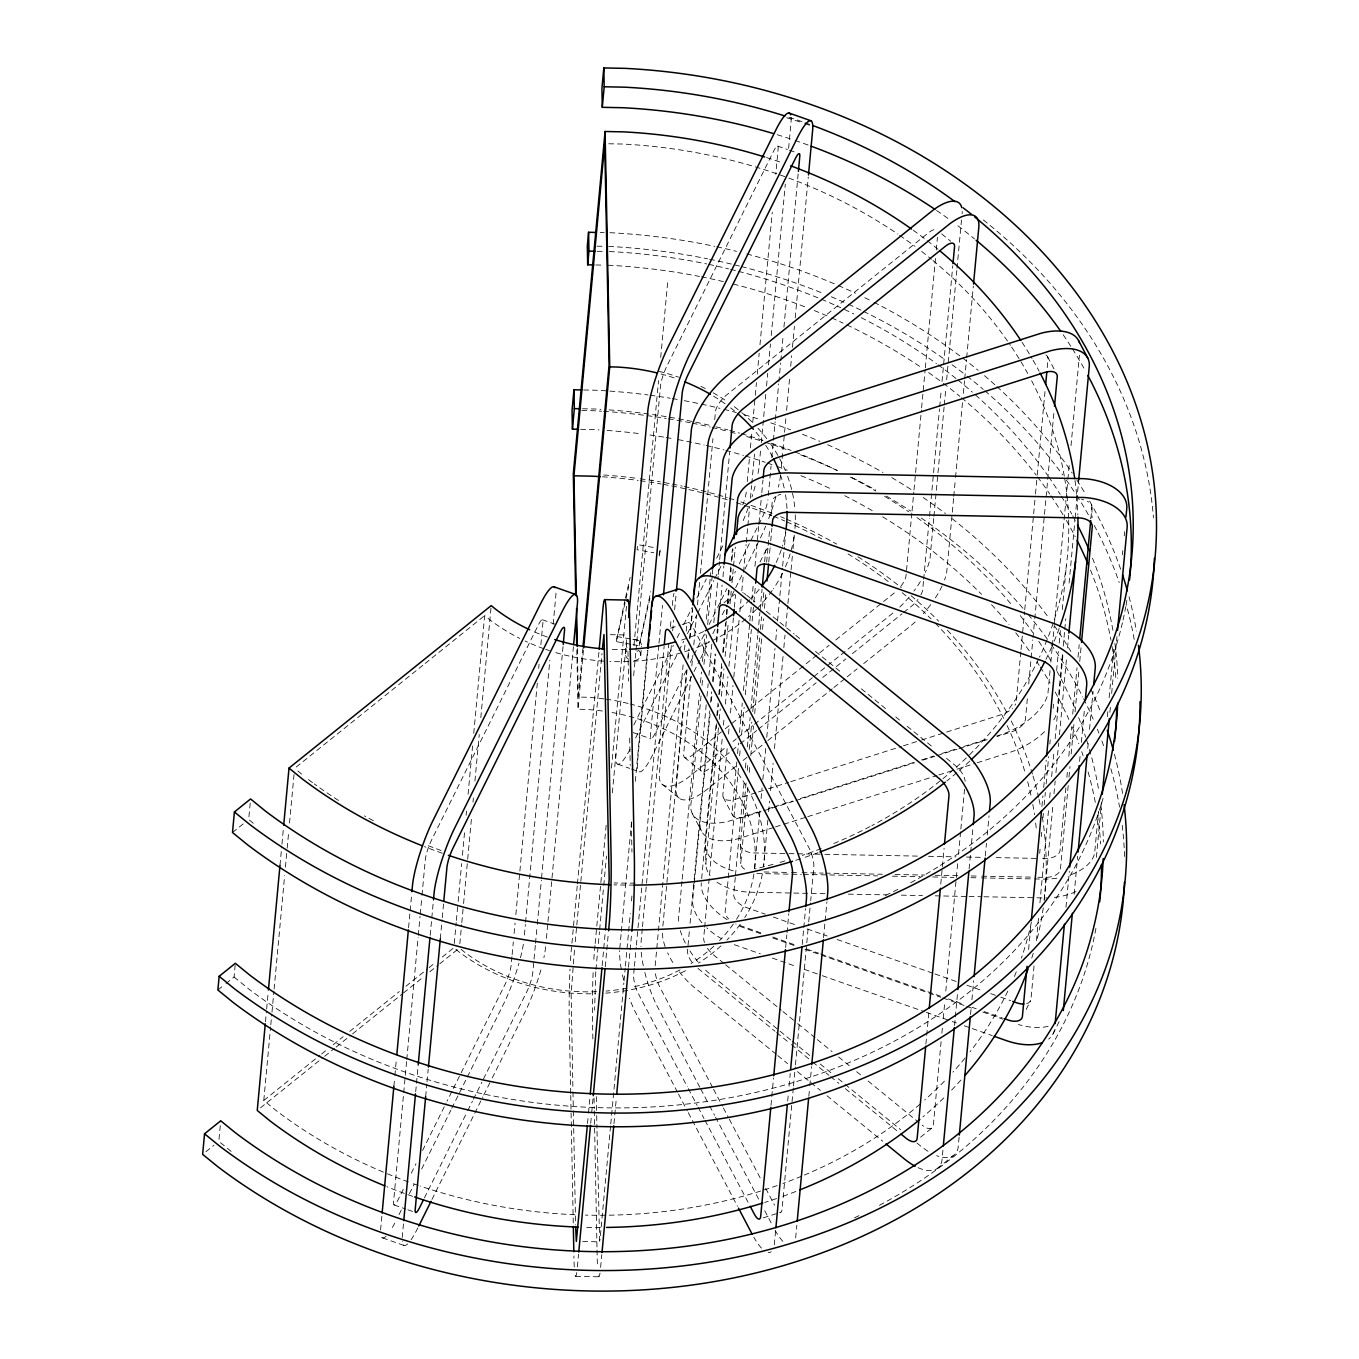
<?xml version="1.0" encoding="UTF-8"?>
<svg xmlns="http://www.w3.org/2000/svg" width="1359" height="1359" viewBox="0 0 1359 1359"><rect width="100%" height="100%" fill="white"/><g stroke="black" fill="none" stroke-linecap="round" stroke-linejoin="round"><path stroke-width="0.75" stroke-dasharray="5 3.75" d="M631.918 895.989L631.272 903.005M219.003 1139.284L220.719 1120.801M225.985 983.508L234.071 977.002L235.158 965.264M250.192 803.067L248.68 819.511L253.572 823.503M265.481 1021.713L266.449 1011.147M266.653 1009.024L268.216 992.121M279.988 865.309L281.755 846.283M281.942 844.177L283.504 827.274M383.323 1172.104A457.388 369.087 5.3 0 1 276.658 1110.966L263.782 1100.467L270.611 1026.894M270.798 1024.788L271.783 1014.273M271.97 1012.183L273.923 991.153M274.11 989.063L284.643 875.553M285.424 867.144L286.987 850.326M287.174 848.22L288.737 831.402M289.518 823.01L294.207 772.558M380.571 1229.98L381.947 1215.167M393.889 1086.232L394.671 1077.772M394.874 1075.665L396.437 1058.746M408.566 927.704L409.942 912.891M410.146 910.785L411.709 893.882M406.579 1061.6L393.515 1202.596A14.558 2.548 -70.6 0 0 398.102 1199.759L404.693 1186.475M406.783 1059.493L418.096 937.438M418.3 935.332L420.05 916.408M420.254 914.301L421.8 897.467M422.003 895.36L425.316 859.584A14.558 2.548 -70.6 0 1 431.041 841.119L538.368 624.936A14.558 2.548 -70.6 0 1 542.971 622.082L540.627 647.343M402.196 1237.59L403.572 1222.794M415.701 1091.736L416.296 1085.399M416.483 1083.276L418.249 1064.25M430.191 935.315L433.521 899.386M425.673 1096.577L426.845 1083.955M427.032 1081.849L428.204 1069.227M440.316 938.746L442.066 919.805M442.253 917.699L443.629 902.971M454.246 943.52L456.199 922.489M456.386 920.4L457.949 903.582M458.153 901.476L461.652 863.644M462.434 855.236L464.778 830.009M466.137 815.298L466.528 811.085M468.091 794.285L472.575 745.938M473.747 733.316L484.67 615.61L489.835 619.823A183.533 148.097 5.3 0 0 519.716 638.39M459.835 943.758L461.601 924.732M461.805 922.625L463.368 905.706M463.572 903.599L467.496 861.334M467.683 859.211L471.403 819.052M472.983 802.15L473.374 797.92M474.937 781.017L479.251 734.523M480.814 717.62L491.211 605.604M511.935 956.685L511.154 965.111A14.558 2.548 -70.6 0 1 505.446 983.559L447.077 1101.147M512.139 954.579L513.311 941.957M514.093 933.531L515.061 923.016M515.842 914.607L537.315 683.118M538.674 668.39L539.064 664.177M524.387 935.043L525.355 924.477M525.559 922.353L549.834 660.236M553.164 624.308L555.916 594.715A49.485 8.698 -70.6 0 0 555.882 591.097M535.327 945.371L532.779 972.721A14.558 2.548 -70.6 0 1 527.071 991.17L482.819 1080.303M535.514 943.265L537.077 926.43M537.281 924.324L541.375 880.122M541.562 878.033L563.034 646.544M546.403 938.423L547.762 923.627M547.966 921.521L573.413 646.731M603.957 698.9A183.533 148.097 5.3 0 0 585.508 697.201L578.322 697.065L582.807 648.719M602.394 711.012A174.801 141.047 5.3 0 0 584.829 709.398L577.983 709.262L583.657 647.971M577.235 885.949L571.154 951.47A49.485 2.65 -88.9 0 0 570.355 962.427M577.439 883.843L599.013 651.318M574.449 950.264L571.137 993.769L572.937 1089.833M575.231 941.838L576.59 927.11M576.794 925.003L601.969 653.543M630.814 644.251L616.256 641.635L625.072 599.744M594.987 945.575L594.41 951.929A49.485 2.65 -88.9 0 0 593.611 962.868M595.191 943.469L606.182 825.1M611.465 768.022L626.38 607.388A49.485 2.65 -88.9 0 1 626.822 603.855M595.752 971.753L594.596 1010.094M595.938 969.646L599.455 931.764M599.659 929.658L603.549 887.58M603.753 885.473L606.488 856M612.348 792.875L626.873 636.352M625.531 653.526L626.38 644.523M637.422 546.318L637.099 549.732L653.747 552.722M587.513 1123.519L588.294 1115.11M588.498 1113.004L590.061 1096.169M602.156 965.705L605.282 932.019M633.973 645.474L658.554 380.588M660.695 357.468L667.711 281.789M577.388 1266.928L578.56 1254.238M590.723 1123.197L591.505 1114.737M591.709 1112.613L593.085 1097.817M605.248 966.776L606.607 951.979M606.81 949.856L608.373 932.954M633.651 675.627L635.791 652.473M635.995 650.366L660.61 385.158A14.558 2.548 -70.6 0 1 666.674 366.539L774.001 150.39A14.558 2.548 -70.6 0 1 778.129 149.014L775.785 174.275M632.886 644.625L639.121 645.746L650.723 591.607M640.752 655.446L641.584 646.425M619.789 948.31L621.165 933.514M621.352 931.391L631.578 821.482M635.316 781.323L647.496 650.265M647.903 650.282L637.558 761.703A49.485 8.698 -70.6 0 0 651.624 756.98L693.073 673.537M610.565 1126.084L599.965 1240.274M610.769 1123.978L623.849 982.982M624.036 980.875L625.208 968.254M625.412 966.147L630.287 913.537M600.627 1267.369L601.816 1254.697M613.979 1123.638L616.323 1098.276M628.487 967.217L631.629 933.395M658.792 645.355L650.383 735.865A14.558 2.548 -70.6 0 0 654.528 734.472L686.533 670.021M658.979 643.249L662.496 605.367M634.228 968.338L633.651 974.658A14.558 3.992 72.3 0 0 638.169 993.31L687.314 1086.741M634.432 966.249L636.182 947.308M636.386 945.201L664.126 646.374M642.297 928.826L641.125 941.515A49.485 13.59 72.3 0 0 640.938 946.527M642.501 926.719L668.832 643.47M670.412 626.55L671.193 618.107M672.365 605.418L673.147 596.958A49.485 13.59 72.3 0 1 674.047 593.373M671.312 645.576L659.37 773.798A49.485 18.703 -50.8 0 0 688.367 777.348L726.369 746.838M672.671 630.848L673.656 620.35M674.625 609.834L676.204 593.017M655.174 965.756L683.118 664.823M684.477 650.095L685.259 641.686M686.244 631.154L686.822 624.851A14.558 3.992 72.3 0 1 693.311 627.909L809.284 848.39A14.558 3.992 72.3 0 1 813.82 867.042L810.694 900.711M662.869 926.023L686.686 670.225M687.858 657.552L688.656 649.092M689.642 638.526L692.394 608.934M687.025 669.715L676.086 787.422A49.485 18.703 -50.8 0 0 705.066 790.989L736.459 765.763M688.011 659.2L688.996 648.685M689.964 638.186L692.699 608.747M690.865 676.425L683.645 754.296A14.558 5.504 -50.8 0 0 692.173 755.349L723.515 730.157M691.85 665.893L692.818 655.378M693.803 644.846L696.538 615.389M697.507 604.857L699.664 581.703M700.446 573.294L712.948 438.583M714.715 419.642L715.497 411.216A14.558 5.504 -50.8 0 1 726.301 395.231L929.301 232.134A14.558 5.504 -50.8 0 1 935.926 229.569M681.997 881.311L678.651 917.257A49.485 22.457 51.2 0 0 679.007 924.85M682.184 879.205L699.511 693.175M700.497 682.609L701.482 672.026M702.467 661.459L705.032 633.973M706.408 619.177L710.74 572.683M701.023 695.893L690.848 805.191A49.485 25.872 -27.7 0 0 729.936 820.887L760.191 811.272M702.008 685.378L702.79 676.969M703.962 664.364L706.714 634.942M707.682 624.427L712.184 576.08M712.388 573.974L712.779 569.778M706.204 704.794L700.344 767.937A14.558 5.504 -50.8 0 0 708.871 768.973L730.327 751.731M706.986 696.369L708.158 683.747M708.939 675.321L711.878 643.741M713.832 622.694L718.13 576.403M718.316 574.296L719.489 561.658M719.692 559.551L729.664 452.207M689.285 931.747L687.535 950.688A14.558 6.608 51.2 0 0 692.529 962.97M690.066 923.339L693.973 881.244M694.177 879.137L709.806 710.791M710.587 702.365L711.572 691.85M712.541 681.318L715.089 653.968M716.261 641.346L717.433 628.707M694.109 885.253L692.716 900.049A49.485 27.91 26.4 0 0 704.268 925.36M694.296 883.129L710.061 714.002M711.25 701.312L712.031 694.534M713.203 681.929L715.751 654.596M716.754 642.111L718.096 629.387M720.304 604.059L722.088 585.033M723.005 576.828L723.854 566.007M701.669 878.594L716.057 724.262M716.839 715.802L718.028 703.113M718.809 694.653L721.765 662.937M722.75 652.371L725.519 622.779M726.301 614.319L727.082 605.859M727.286 603.753L728.662 588.94M729.46 580.497L731.023 563.577M731.227 561.471L732.399 548.781M716.72 723.684L705.559 843.463A49.485 29.1 -1.1 0 0 733.571 870.949M717.501 715.276L718.486 704.76M719.472 694.262L722.02 666.929M723.379 652.218L726.708 616.493M726.912 614.404L727.694 605.995M727.897 603.889L729.256 589.177M730.038 580.769L731.227 568.164M732.008 559.755L732.977 549.24M718.469 727.795L705.933 862.302A49.485 29.1 -1.1 0 0 710.094 875.621M719.251 719.387L720.236 708.888M721.408 696.267L723.956 668.951M725.128 656.346L728.271 622.711M730.021 603.804L731.21 591.199M731.991 582.79L733.35 568.079M733.554 565.973L735.321 547.065M704.489 929.284L703.707 937.693A14.558 6.608 51.2 0 0 704.489 942.517M704.675 927.178L722.275 737.767M723.447 725.145L724.228 716.72M725.4 704.098L727.931 676.748M728.917 666.216L733.418 617.818M734.387 607.303L735.559 594.664M747.263 481.579L749.607 456.318M750.389 447.892L751.952 431.058M752.733 422.632L755.077 397.372M755.281 395.282L756.453 382.643M757.235 374.218L759.188 353.17M759.97 344.761L772.269 212.157M727.15 748.69L722.852 794.998A14.558 7.61 -27.7 0 0 734.353 799.619L756.504 792.569M728.526 733.962L729.307 725.536M730.479 712.914L733.011 685.548M733.792 677.139L739.075 620.299M739.857 611.89L741.029 599.251M741.81 590.842L743.373 574.008M743.577 571.901L746.108 544.534M746.312 542.428L747.688 527.7M747.875 525.593L749.641 506.652M750.423 498.226L751.595 485.605M751.782 483.498L754.517 454.042M760.496 451.137L758.934 467.955A49.485 8.698 -70.6 0 1 757.473 476.329M761.278 442.728L765.763 394.365M766.544 385.956L767.716 373.351M768.498 364.942L770.451 343.912M771.232 335.503L785.298 184.144M788.611 148.403L790.955 123.176A49.485 8.698 -70.6 0 0 791.091 117.384M736.782 762.042L732.093 812.563A14.558 7.61 -27.7 0 0 743.594 817.184L761.719 811.408M737.563 753.633L738.549 743.101M739.517 732.586L742.252 703.113M743.441 690.491L749.692 623.135M749.879 621.029L751.646 602.088M751.833 599.982L753.209 585.253M754.958 566.312L761.618 494.761M761.804 492.654L762.977 480.016M738.447 768.362L725.162 911.481A14.558 8.205 26.4 0 0 728.56 918.922M739.619 755.74L740.4 747.314M741.572 734.692L744.12 707.343M745.293 694.704L751.357 629.472M752.139 621.046L753.701 604.211M753.905 602.105L755.468 585.27M768.311 495.508L771.046 466.035M771.827 457.609L775.14 421.834M775.343 419.727L778.656 383.951M778.86 381.845L780.61 362.904M780.813 360.798L783.158 335.537M783.939 327.111L798.192 173.459M735.27 877.404L733.707 894.256A14.558 8.205 26.4 0 0 745.378 907.166L765.321 914.199M735.474 875.315L744.273 780.61M745.445 767.971L746.227 759.562M747.399 746.923L750.134 717.467M750.915 709.058L757.761 635.383M757.948 633.294L759.902 612.246M760.106 610.14L762.059 589.093M764.607 561.726L765.576 551.21A14.558 8.205 26.4 0 1 770.808 547.031M746.108 783.107L740.434 844.143A14.558 8.562 -1.1 0 0 753.039 852.925L786.861 853.588M747.28 770.485L748.062 762.059M749.234 749.438L751.782 722.071M752.75 711.555L759.596 637.881M760.377 629.472L761.55 616.833M762.535 606.318L763.894 591.59M766.629 562.116L768.005 547.388M768.192 545.282L769.755 528.447M770.944 515.825L772.303 501.08A14.558 8.562 -1.1 0 1 776.193 496.273M747.841 787.201L740.808 862.965A14.558 8.562 -1.1 0 0 745.293 869.573M749.217 772.473L749.794 766.153M750.78 755.638L753.515 726.165M754.687 713.543L761.736 637.779M762.518 629.353L763.486 618.838M764.471 608.305L765.83 593.577M768.769 562.014L770.519 543.073M770.723 540.967L771.895 528.328M781.34 467.156L785.825 418.81M786.606 410.401L789.732 376.766M790.717 366.25L791.685 355.735M792.467 347.326L794.42 326.296M795.202 317.887L808.282 177.044M754.602 868.316L760.089 809.132M761.074 798.565L762.059 787.999M762.841 779.539L765.78 747.841M766.765 737.274L774.987 648.515M775.785 640.055L776.753 629.489M777.535 621.029L779.692 597.79M779.896 595.667L782.444 568.198M782.648 566.091L784.398 547.065M784.602 544.959L785.774 532.269M767.852 820.038L763.571 866.278A183.533 148.097 5.3 0 0 630.151 703.979M768.633 811.629L769.602 801.13M770.587 790.615L773.118 763.282M774.477 748.571L783.073 656.091M783.837 647.682L785.009 635.078M785.791 626.669L787.744 605.638M787.931 603.549L790.87 572.003M791.057 569.914L792.807 550.99M793.01 548.883L794.369 534.172A183.533 148.097 5.3 0 1 784.992 567.909M770.995 1105.326L773.543 1077.959M785.655 947.495L786.827 934.856M787.014 932.75L788.781 913.809M774.307 1244.725L775.683 1229.929M787.676 1100.994L788.271 1094.658M789.052 1086.198L790.242 1073.508M802.218 944.573L803.594 929.777M803.798 927.67L805.564 908.644M793.316 1087.998L781.986 1210.054A14.558 3.992 72.3 0 1 779.811 1212.262M793.503 1085.892L795.27 1066.951M795.457 1064.861L806.6 944.896M806.787 942.806L808.554 923.865M808.741 921.759L810.508 902.818M795.661 1237.947L796.833 1225.257M808.826 1096.322L809.607 1087.863M809.794 1085.739L811.578 1066.73M823.554 937.778L824.93 922.982M825.134 920.875L826.901 901.849M911.838 513.107L905.977 576.25A14.558 5.504 -50.8 0 1 900.558 586.731M912.042 511.001L913.792 492.06M913.995 489.953L921.419 409.976M921.606 407.87L925.122 369.988M925.326 367.881L935.485 258.431M936.266 250.022L937.438 237.383M923.457 581.465L922.676 589.891A14.558 5.504 -50.8 0 1 920.875 594.868M923.661 579.359L929.318 518.323M929.522 516.216L939.494 408.872M939.681 406.766L941.243 389.931M942.025 381.522L952.778 265.752M933.735 518.492L930.015 558.43A49.485 18.703 -50.8 0 1 925.36 572.292M933.922 516.386L944.097 407.071M944.301 404.982L945.864 388.164M946.645 379.756L956.821 270.441M957.008 268.335L961.509 219.988M953.576 498.481L946.73 572.054A49.485 18.703 -50.8 0 1 944.522 580.038M953.763 496.375L955.326 479.574M955.53 477.468L962.563 401.788M963.344 393.38L964.516 380.758M964.72 378.668L966.487 359.744M966.674 357.638L973.333 286.171M925.904 1044.052L928.843 1012.489M940.768 884.114L944.08 848.339M941.107 1041.589L933.293 1125.762A14.558 6.608 51.2 0 1 922.149 1125.15M941.889 1033.163L942.483 1026.843M943.265 1018.435L944.828 1001.6M945.796 991.068L956.158 879.545M956.362 877.438L957.721 862.71M958.503 854.284L960.66 831.13M960.847 829.041L964.567 789.052M942.925 1150.19L941.94 1160.756A49.485 22.457 51.2 0 1 917.869 1167.568M954.545 1025.467L955.139 1019.114M955.326 1017.008L957.687 991.645M969.103 869.03L970.479 854.233M970.683 852.11L973.044 826.748M959.114 1137.194L958.129 1147.76A49.485 22.457 51.2 0 1 936.657 1155.677M970.53 1014.578L971.107 1008.242M971.906 999.782L973.673 980.756M985.292 856.034L986.464 843.344M987.246 834.885L989.029 815.859M1020.83 651.759L1016.141 702.263A14.558 7.61 -27.7 0 1 1014.935 705.185M1021.034 649.653L1024.55 611.771M1024.754 609.664L1035.303 496.001M1035.49 493.912L1037.07 477.06M1037.257 474.954L1045.071 390.78M1047.228 367.626L1048.01 359.201A14.558 7.61 -27.7 0 0 1045.937 354.988M1027.336 698.781L1025.382 719.828A14.558 7.61 -27.7 0 1 1011.368 731.957L997.268 736.442M1028.712 684.053L1032.823 639.851M1033.01 637.745L1034.573 620.91M1034.777 618.804L1053.921 412.541M1050.048 670.599L1047.908 693.719A49.485 25.872 -27.7 0 1 1000.207 734.93L996.181 736.221M1050.847 662.19L1052.206 647.479M1052.41 645.372L1054.176 626.465M1054.363 624.359L1065.915 500.35M1066.119 498.243L1067.681 481.426M1067.868 479.336L1069.244 464.608M1071.011 445.701L1079.437 355.311M1028.627 949.533L1030.971 924.29M1041.928 806.431L1042.897 795.915M1043.678 787.49L1046.226 760.14M1039.686 853.384L1040.077 849.171M1041.249 836.566L1041.64 832.371M1042.999 817.642L1043.389 813.446M1044.171 805.038L1045.343 792.433M1046.124 784.024L1048.655 756.691M1049.828 744.086L1050.218 739.874M1053.14 708.345L1053.531 704.149M1056.639 670.514L1058.406 651.59M1059.188 643.181L1060.36 630.576M1062.296 609.562L1066.39 565.412M1062.432 654.545L1057.149 711.284A49.485 25.872 -27.7 0 1 1053.004 721.204M1063.214 646.137L1064.59 631.425M1064.776 629.319L1065.762 618.804M1069.091 583.079L1074.969 520.021M1075.156 517.915L1078.689 480.084M1034.063 965.977L1030.92 999.663A14.558 8.205 26.4 0 1 1025.688 1003.842M1036.407 940.734L1038.752 915.473M1039.924 902.852L1048.723 808.146M1049.692 797.631L1050.473 789.205M1051.645 776.584L1053.989 751.323M1055.162 738.701L1062.789 656.618A14.558 8.205 26.4 0 0 1062.381 653.747M1044.188 899.437L1053.004 804.324M1053.989 793.758L1055.162 781.068M1055.943 772.625L1058.695 743.033M1059.476 734.573L1066.73 656.38M1067.511 647.92L1068.701 635.248M1065.881 787.812L1060.02 850.955A14.558 8.562 -1.1 0 1 1044.799 858.565L1040.569 858.48M1066.866 777.28L1067.647 768.871M1068.82 756.233L1071.555 726.776M1072.727 714.154L1077.024 667.847M1078.01 657.314L1079.182 644.693M1090.92 518.425L1091.889 507.892A14.558 8.562 -1.1 0 0 1087.404 501.284M1068.208 785.587L1060.394 869.777A14.558 8.562 -1.1 0 1 1045.173 877.387L1034.607 877.184M1068.989 777.178L1069.975 766.646M1071.147 754.024L1073.882 724.551M1075.054 711.929L1078.774 671.941M1079.742 661.425L1081.322 644.591M1065.983 907.268L1069.329 871.323M1079.59 761.38L1080.167 755.043M1081.356 742.354L1084.516 708.532M1074.154 894.273L1077.687 856.204M1087.744 748.384L1088.338 742.048M1089.51 729.358L1093.061 691.306M1098.565 811.187L1094.641 853.231A49.485 29.1 -1.1 0 1 1069.108 875.315M1107.364 716.618L1107.959 710.315M1109.131 697.711L1113.836 647.275M1122.449 554.795L1122.84 550.599M1124.216 535.888L1124.606 531.675M1096.39 857.342L1101.469 802.71M1109.895 712.337L1110.49 706.034M1111.662 693.413L1116.945 636.675M625.531 597.705L630.168 577.269M616.256 641.635L628.758 586.493M659.064 554.846L660.457 548.713L659.047 557.937M639.121 645.746L650.706 594.698M411.284 1173.208L416.007 1163.729M422.581 1150.444L446.126 1103.032M633.838 724.959L673.385 645.338M677.156 637.745L679.976 632.054M683.747 624.477L692.207 607.405M696.929 597.926L706.34 578.968M716.686 558.124L723.277 544.84M399.036 1214.606L402.791 1207.013M409.399 1193.729L414.104 1184.233M421.647 1169.046L450.848 1110.201M451.783 1108.315L504.546 1002.008A49.485 8.698 -70.6 0 0 518.934 963.361M635.638 737.988L678.039 652.643M678.973 650.74L683.696 641.261M687.45 633.668L696.878 614.71M697.813 612.807L713.832 580.565M714.783 578.679L721.374 565.395M424.433 1197.891L466.817 1112.545M467.751 1110.66L472.456 1101.181M473.408 1099.278L481.867 1082.206M690.304 662.428L693.124 656.737M694.058 654.851L704.421 633.99M709.126 624.511L716.669 609.342M717.603 607.439L727.014 588.481M730.785 580.905L735.491 571.426M739.262 563.832L761.855 518.34A14.558 2.548 -70.6 0 0 767.92 499.721M431.958 1199.436L482.836 1096.951M483.77 1095.048L491.312 1079.861M492.264 1077.959L526.171 1009.635A49.485 8.698 -70.6 0 0 541.528 967.489M694.007 671.635L699.664 660.253M700.598 658.368L709.075 641.295M712.846 633.702L715.666 628.011M722.275 614.744L726.98 605.265M727.914 603.362L743.934 571.12M744.868 569.217L759.953 538.877A49.485 8.698 -70.6 0 0 765.695 526.137M760.038 562.065L766.034 550.004M1026.198 1009.482L1030.479 1000.87M1053.021 1033.995L1060.716 1018.503M296.245 767.02L423.515 664.755M425.163 663.43L484.67 615.61M232.491 832.506L243.822 823.401M217.882 989.998L224.354 984.799M724.024 602.75L736.969 592.354M725.179 728.832L749.93 708.939M751.578 707.614L829.143 645.287M835.751 639.987L881.957 602.852M883.605 601.527L895.173 592.252A14.558 5.504 -50.8 0 0 896.753 590.859M263.782 1100.467L319.977 1055.297M321.624 1053.972L326.585 1049.997M333.21 1044.68L343.114 1036.713M349.739 1031.396L399.308 991.543M405.933 986.243L427.422 968.967M429.07 967.642L435.678 962.325M442.287 957.025L453.855 947.716L459.036 951.929A183.533 148.097 5.3 0 0 595.48 993.684M205.872 1151.753L213.975 1145.246M260.52 1107.823L323 1057.625M324.648 1056.3L334.501 1048.384M336.149 1047.059L350.945 1035.167M352.593 1033.842L401.907 994.21M403.555 992.902L423.278 977.036M429.852 971.753L438.074 965.162M439.721 963.837L457.813 949.295M732.977 741.521L736.289 738.871M737.937 737.546L752.801 725.604M754.466 724.262L812.291 677.818M813.939 676.493L893.254 612.79M731.974 750.406L738.583 745.106M740.23 743.781L756.725 730.513M758.39 729.188L816.147 682.779M822.756 677.478L845.859 658.911M852.45 653.611L901.968 613.826M903.616 612.501L911.872 605.876A14.558 5.504 -50.8 0 0 917.971 599.472M743.067 760.462L749.675 755.145M751.34 753.82L766.204 741.878M767.852 740.553L832.303 688.792M833.95 687.467L845.519 678.175M847.167 676.85L857.087 668.883M863.695 663.583L909.969 626.414A49.485 18.703 -50.8 0 0 915.371 621.742M920.57 1137.177L931.883 1128.072M937.166 1168.621L953.355 1155.609M670.548 628.181L680.247 625.106M682.184 624.477L688.011 622.626M758.509 791.923L766.561 789.358M768.582 788.73L788.713 782.308M790.717 781.68L901.459 746.431M903.463 745.785L919.567 740.655M921.589 740.026L1002.11 714.392A14.558 7.61 -27.7 0 0 1012.54 708.158M768.26 808.707L772.303 807.416M774.307 806.787L792.467 801.012M800.536 798.446L913.486 762.518M921.555 759.953L933.65 756.097M941.719 753.532L955.836 749.047M963.905 746.482L986.09 739.415M763.724 810.779L793.928 801.164M795.932 800.519L914.726 762.722M922.778 760.157L934.856 756.3M936.861 755.672L957.008 749.251M959.012 748.622L987.195 739.653M773.475 827.563L739.177 838.469A49.485 25.872 -27.7 0 1 700.089 822.756M775.479 826.918L805.734 817.286M807.756 816.657L936.844 775.598M938.865 774.953L955.003 769.823M957.008 769.177L975.167 763.401M977.189 762.756L1009.448 752.495A49.485 25.872 -27.7 0 0 1044.884 731.312M763.333 1217.834L780.796 1212.279M608.73 143.782L622.677 144.037A457.388 369.087 5.3 0 1 753.243 166.257M600.219 232.525L604.109 232.593M597.009 246.183L604.772 246.319M597.128 251.279L605.299 251.432M595.854 264.971L604.025 265.124M583.674 389.982L595.31 390.203A544.772 439.62 5.3 0 1 648.056 394.959M582.518 408.77L594.783 409.008A521.465 420.814 5.3 0 1 600.899 409.348M581.771 410.52L593.407 410.741A544.772 439.62 5.3 0 1 601.544 411.199M580.616 429.325L592.864 429.546A521.465 420.814 5.3 0 1 598.996 429.903M610.327 634.67L627.229 635.01M788.984 853.622L822.807 854.267M824.913 854.318L920.06 856.153M928.52 856.306L956.006 856.849M966.572 857.053L981.368 857.325M996.181 857.614L1038.463 858.429M763.979 871.968L789.358 872.461M791.465 872.495L799.924 872.665M802.031 872.699L823.18 873.107M825.287 873.141L882.382 874.245M895.071 874.5L924.664 875.06M935.23 875.264L958.486 875.723M971.175 875.96L979.635 876.13M981.742 876.164L1032.483 877.15M756.878 873.514L801.368 874.398M803.492 874.432L877.642 875.875M892.472 876.164L920.009 876.708M932.733 876.946L953.916 877.37M970.87 877.693L979.329 877.863M981.453 877.897L1032.296 878.899M1034.42 878.933L1042.897 879.103A49.485 29.1 -1.1 0 0 1058.304 877.965M825.049 893.678L748.775 892.184A49.485 29.1 -1.1 0 1 716.023 881.43M848.356 894.137L886.493 894.868M901.323 895.156L922.506 895.581M935.213 895.819L941.566 895.955M943.69 895.989L966.996 896.447M969.12 896.481L981.827 896.736M983.95 896.77L1034.794 897.772M1036.917 897.806L1043.27 897.925A49.485 29.1 -1.1 0 0 1047.16 897.908M582.671 1241.531L599.642 1241.82L596.975 1130.365M575.655 1276.339L598.911 1276.797M639.664 544.976L654.223 547.592M616.731 636.505L639.613 640.616M777.586 146.042L787.405 149.49M789.375 150.186L795.27 152.276M542.377 619.755L556.137 624.596M633.26 732.603L650.944 738.837M617.818 764.2L629.608 768.362M631.578 769.058L639.443 771.827M773.305 917.019L797.257 925.445M807.229 928.961L827.172 935.994M837.161 939.511L932.92 973.265M934.924 973.961L956.872 981.708M966.844 985.224L982.812 990.847M990.779 993.65L998.763 996.47M1000.768 997.166L1010.739 1000.683M760.768 932.835L736.816 924.392A14.558 8.205 26.4 0 1 735.78 923.95M772.727 937.047L796.68 945.49M806.651 949.007L818.628 953.22M820.615 953.933L940.326 996.113M948.31 998.933L964.278 1004.556M972.263 1007.376L976.255 1008.769M984.222 1011.589L1002.178 1017.908M394.11 1204.94L405.899 1209.085M407.87 1209.782L415.735 1212.551M382.609 1237.913L404.235 1245.54M760.921 933.803L740.927 926.753A49.485 27.91 26.4 0 1 737.376 925.224M772.914 938.033L796.901 946.493M804.902 949.312L926.855 992.325M928.86 993.021L940.853 997.251M942.84 997.965L964.839 1005.711M966.844 1006.424L974.828 1009.244M982.829 1012.064L1002.823 1019.114M734.37 944.692L760.361 953.848M772.354 958.078L796.357 966.538M804.341 969.358L820.343 974.998M822.348 975.711L924.29 1011.657M926.294 1012.37L950.281 1020.83M952.285 1021.526L956.277 1022.936M964.278 1025.756L970.275 1027.88M972.28 1028.576L992.274 1035.626M941.651 233.901L950.756 241.324M746.703 595.276L754.891 601.952M766.357 611.312L794.2 634.041M795.83 635.366L800.74 639.376M815.485 651.403L840.049 671.465M861.334 688.826L885.898 708.871M895.734 716.906L900.643 720.916M907.183 726.25L931.747 746.295M946.493 758.339L956.328 766.357A14.558 6.608 51.2 0 1 965.145 781.289M684.375 757.303L701.414 771.199M661.901 784.007L679.738 798.565M723.99 963.429L712.541 954.086A14.558 6.608 51.2 0 1 707.359 948.14M725.638 964.771L781.323 1010.213M782.954 1011.555L796.051 1022.24M797.699 1023.582L815.706 1038.276M817.337 1039.618L832.082 1051.645M838.639 1056.996L850.105 1066.356M856.646 1071.69L861.555 1075.699M868.112 1081.051L918.871 1122.483M790.683 1039.907L708.668 972.959A49.485 22.457 51.2 0 1 703.232 967.744M792.314 1041.249L810.355 1055.977M820.19 1064.012L831.674 1073.389M838.248 1078.74L900.558 1129.635M916.968 1143.021L920.247 1145.705A49.485 22.457 51.2 0 0 928.605 1151.651M697.999 968.423L774.97 1031.226M776.601 1032.568L789.698 1043.253M791.346 1044.595L811 1060.632M812.631 1061.974L829.007 1075.343M830.638 1076.668L838.826 1083.361M845.383 1088.712L899.42 1132.811M776.142 1054.244L692.495 985.954A49.485 22.457 51.2 0 1 679.449 971.991M777.773 1055.586L787.625 1063.621M797.461 1071.656L820.428 1090.411M826.985 1095.762L882.755 1141.288M297.808 770.978L304.246 776.227M461.092 949.312L464.37 951.996A174.801 141.047 5.3 0 0 598.232 991.594M234.071 977.002L248.748 988.978A521.465 420.814 5.3 0 0 1098.718 812.189M220.447 1142.681L231.879 1151.99M1047.602 356.771L1054.074 369.07M723.26 797.427L732.501 814.992M692.224 813.48L701.465 831.045M712.592 1087.421L659.523 986.515A14.558 3.992 72.3 0 1 655.123 971.974M713.577 1089.289L722.41 1106.107M723.396 1107.976L728.322 1117.319M729.29 1119.187L760.751 1178.966M765.661 1188.31L774.511 1205.127M699.817 1087.234L656.533 1004.93A49.485 13.59 72.3 0 1 644.081 969.358M700.785 1089.103L708.668 1104.069M709.653 1105.954L714.562 1115.297M715.547 1117.166L759.817 1201.356M764.726 1210.699L772.608 1225.665M688.3 1088.61L697.15 1105.428M698.135 1107.296L704.03 1118.508M705.015 1120.377L749.234 1204.448M677.495 1092.16L635.197 1011.725A49.485 13.59 72.3 0 1 629.404 998.236M678.464 1094.029L687.331 1110.864M688.317 1112.749L737.495 1206.282M1091.906 507.23L1092.109 517.677M740.417 844.805L740.791 863.644M705.508 845.757L705.882 864.579M627.96 651.539L628.554 681.08M629.676 738.056L630.219 765.491M631.34 822.467L631.935 852.008M596.312 1096.611L596.635 1113.48M596.686 1115.603L596.941 1128.259M592.864 1038.922L592.439 1017.806A49.485 2.65 -88.9 0 1 593.271 969.494M594.036 1098.055L594.24 1108.604M594.274 1110.711L596.992 1247.97M597.026 1250.076L597.162 1256.412A49.485 2.65 -88.9 0 0 597.535 1267.352M577.354 648.6L578.322 697.065M576.811 649.891L577.983 709.262M572.971 1091.94L573.311 1108.825M573.345 1110.932L575.604 1224.867M570.695 1093.383L569.2 1017.364A49.485 2.65 -88.9 0 1 570.016 969.052M570.746 1095.49L573.277 1224.289M639.138 650.825A7.661 6.183 5.3 0 1 634.262 660.644M628.571 659.319A7.661 6.183 5.3 0 1 626.992 650.604M638.73 650.485A7.661 6.183 5.3 0 1 637.014 651.25M626.958 647.699A7.661 6.183 5.3 0 1 626.856 642.96M632.852 639.308A7.661 6.183 5.3 0 1 641.55 644.812M762.348 873.956A183.533 148.097 5.3 0 1 744.783 917.563M740.23 924.256A183.533 148.097 5.3 0 1 726.963 939.986M720.949 945.847A183.533 148.097 5.3 0 1 698.594 963.055M685.497 970.7A183.533 148.097 5.3 0 1 605.706 993.14M605.995 699.172A183.533 148.097 5.3 0 1 628.164 703.469M782.478 573.277A183.533 148.097 5.3 0 1 773.373 588.821M772.218 590.486A183.533 148.097 5.3 0 1 757.778 607.881M756.317 609.359A183.533 148.097 5.3 0 1 748.605 616.561M745.836 618.923A183.533 148.097 5.3 0 1 711.182 641.193M709.432 642.026A183.533 148.097 5.3 0 1 691.442 649.483M689.591 650.129A183.533 148.097 5.3 0 1 630.389 661.408M628.351 661.51A183.533 148.097 5.3 0 1 609.851 661.493M603.702 661.137A183.533 148.097 5.3 0 1 553.334 651.861M549.461 650.638A183.533 148.097 5.3 0 1 545.605 649.33M543.702 648.668A183.533 148.097 5.3 0 1 525.084 641.006M658.979 371.364A183.533 148.097 5.3 0 1 678.515 377.139M700.836 386.33A183.533 148.097 5.3 0 1 706.187 388.997M713.135 392.768A183.533 148.097 5.3 0 1 726.436 401.024M734.285 406.647A183.533 148.097 5.3 0 1 740.281 411.403M741.742 412.609A183.533 148.097 5.3 0 1 752.835 422.802M757.948 428.17A183.533 148.097 5.3 0 1 766.765 438.702M770.502 443.798A183.533 148.097 5.3 0 1 785.417 470.724M787.625 476.346A183.533 148.097 5.3 0 1 794.896 508.979M795.253 514.806A183.533 148.097 5.3 0 1 794.607 532.252M1068.65 519.936A457.388 369.087 5.3 0 1 1047.857 637.813M1047.076 639.766A457.388 369.087 5.3 0 1 1039.516 657.144M1038.599 659.064A457.388 369.087 5.3 0 1 967.829 756.453M966.317 757.914A457.388 369.087 5.3 0 1 871.849 825.609M869.998 826.578A457.388 369.087 5.3 0 1 832.404 844.109M821.227 848.56A457.388 369.087 5.3 0 1 802.252 855.423M784.822 860.977A457.388 369.087 5.3 0 1 776.991 863.237M773.05 864.341A457.388 369.087 5.3 0 1 755.128 868.877M635.197 883.146A457.388 369.087 5.3 0 1 614.115 882.942M441.131 850.513A457.388 369.087 5.3 0 1 427.541 845.434M373.385 820.7A457.388 369.087 5.3 0 1 364.45 815.876M338.476 800.417A457.388 369.087 5.3 0 1 314.201 783.871M312.519 782.614A457.388 369.087 5.3 0 1 307.474 778.86M755.247 166.851A457.388 369.087 5.3 0 1 786.895 177.383M788.832 178.097A457.388 369.087 5.3 0 1 897.84 234.105M899.59 235.311A457.388 369.087 5.3 0 1 914.981 246.353M921.623 251.432A457.388 369.087 5.3 0 1 931.391 259.246M932.987 260.571A457.388 369.087 5.3 0 1 1010.45 345.339M1011.623 347.072A457.388 369.087 5.3 0 1 1027.744 373.504M1031.617 380.724A457.388 369.087 5.3 0 1 1064.335 476.414M1064.675 478.47A457.388 369.087 5.3 0 1 1068.599 517.847M1031.43 922.048A457.388 369.087 5.3 0 1 1021.39 958.129M1016.277 971.872A457.388 369.087 5.3 0 1 1013.05 979.652M1007.8 991.17A457.388 369.087 5.3 0 1 970.105 1051.713M965.009 1058.1A457.388 369.087 5.3 0 1 952.914 1072.132M944.386 1081.186A457.388 369.087 5.3 0 1 924.715 1100.026M920.043 1104.12A457.388 369.087 5.3 0 1 803.441 1175.45M801.589 1176.215A457.388 369.087 5.3 0 1 782.869 1183.502M777.178 1185.558A457.388 369.087 5.3 0 1 585.406 1215.099M574.857 1214.742A457.388 369.087 5.3 0 1 420.169 1186.05M418.181 1185.371A457.388 369.087 5.3 0 1 410.333 1182.619M408.38 1181.922A457.388 369.087 5.3 0 1 385.226 1172.902M602.394 476.788A457.388 369.087 5.3 0 1 638.135 480.423M640.225 480.695A457.388 369.087 5.3 0 1 661.086 483.974M663.158 484.348A457.388 369.087 5.3 0 1 720.44 497.768M722.444 498.362A457.388 369.087 5.3 0 1 730.446 500.792M736.408 502.694A457.388 369.087 5.3 0 1 742.337 504.648M744.324 505.327A457.388 369.087 5.3 0 1 771.555 515.452M773.458 516.233A457.388 369.087 5.3 0 1 784.873 521.041M786.759 521.856A457.388 369.087 5.3 0 1 821.736 538.843M848.033 553.928A457.388 369.087 5.3 0 1 889.16 582.264M902.172 592.677A457.388 369.087 5.3 0 1 931.034 618.94M935.332 623.271A457.388 369.087 5.3 0 1 1003.588 718.265M1007.138 725.57A457.388 369.087 5.3 0 1 1025.026 772.286M1027.693 781.799A457.388 369.087 5.3 0 1 1031.124 796.153M1032.772 804.392A457.388 369.087 5.3 0 1 1034.522 814.721M1035.66 822.993A457.388 369.087 5.3 0 1 1036.577 831.3M753.888 874.075A174.801 141.047 5.3 0 1 736.527 919.262M733.316 924.052A174.801 141.047 5.3 0 1 719.557 940.615M713.832 946.187A174.801 141.047 5.3 0 1 691.018 963.548M680.061 969.867A174.801 141.047 5.3 0 1 630.831 987.415M627.077 988.18A174.801 141.047 5.3 0 1 606.012 991.085M612.077 712.524A174.801 141.047 5.3 0 1 754.619 868.588M786.165 528.039A174.801 141.047 5.3 0 1 782.376 546.148M781.255 549.699A174.801 141.047 5.3 0 1 775.666 563.594M759.188 589.415A174.801 141.047 5.3 0 1 751.323 598.232M749.913 599.659A174.801 141.047 5.3 0 1 737.92 610.412M703.605 631.544A174.801 141.047 5.3 0 1 689.896 637.218M686.38 638.475A174.801 141.047 5.3 0 1 679.194 640.802M626.091 649.381A174.801 141.047 5.3 0 1 610.446 649.296M547.422 637.082A174.801 141.047 5.3 0 1 531.437 630.576M660.984 373.946A174.801 141.047 5.3 0 1 675.831 378.498M713.645 396.216A174.801 141.047 5.3 0 1 725.995 404.404M730.632 407.887A174.801 141.047 5.3 0 1 738.786 414.631M756.08 432.366A174.801 141.047 5.3 0 1 762.263 440.333M765.678 445.259A174.801 141.047 5.3 0 1 772.693 457.117M780.372 474.767A174.801 141.047 5.3 0 1 784.466 489.308M785.519 494.812A174.801 141.047 5.3 0 1 786.997 509.608M1059.188 628.402A466.12 376.137 5.3 0 1 1052.529 645.1M1051.73 646.935A466.12 376.137 5.3 0 1 1045.784 659.693M969.799 761.04A466.12 376.137 5.3 0 1 946.883 780.932M818.016 852.722A466.12 376.137 5.3 0 1 802.439 858.141M800.485 858.769A466.12 376.137 5.3 0 1 792.569 861.283M634.211 885.1A466.12 376.137 5.3 0 1 613.911 884.845M442.338 853.248A466.12 376.137 5.3 0 1 424.484 846.64M766.612 157.593A466.12 376.137 5.3 0 1 782.733 162.961M913.214 230.249A466.12 376.137 5.3 0 1 937.965 249.258M1022.07 342.298A466.12 376.137 5.3 0 1 1032.025 358.419M1033.078 360.237A466.12 376.137 5.3 0 1 1039.142 371.211M1075.003 480.542A466.12 376.137 5.3 0 1 1076.617 494.336M1076.787 496.324A466.12 376.137 5.3 0 1 1077.857 514.925M1043.236 907.846A466.12 376.137 5.3 0 1 1036.662 941.006M1033.248 953.271A466.12 376.137 5.3 0 1 1030.7 961.391M960.949 1080.031A466.12 376.137 5.3 0 1 950.858 1090.835M943.826 1097.885A466.12 376.137 5.3 0 1 922.965 1116.843M795.847 1191.486A466.12 376.137 5.3 0 1 782.376 1196.498M776.55 1198.536A466.12 376.137 5.3 0 1 764.777 1202.426M600.423 1227.483A466.12 376.137 5.3 0 1 584.183 1227.279M412.592 1196.328A466.12 376.137 5.3 0 1 386.839 1186.696M603.77 474.987A466.12 376.137 5.3 0 1 638.152 478.504M640.157 478.776A466.12 376.137 5.3 0 1 660.253 481.867M664.245 482.581A466.12 376.137 5.3 0 1 670.225 483.685M672.212 484.076A466.12 376.137 5.3 0 1 682.15 486.097M684.138 486.522A466.12 376.137 5.3 0 1 727.167 497.615M729.087 498.192A466.12 376.137 5.3 0 1 734.845 499.976M740.91 501.93A466.12 376.137 5.3 0 1 748.962 504.648M750.966 505.344A466.12 376.137 5.3 0 1 772.744 513.498M780.559 516.675A466.12 376.137 5.3 0 1 784.432 518.323M786.368 519.138A466.12 376.137 5.3 0 1 836.719 544.093M857.869 556.731A466.12 376.137 5.3 0 1 901.255 587.632M911.074 595.701A466.12 376.137 5.3 0 1 938.712 621.216M947.308 630.134A466.12 376.137 5.3 0 1 1007.376 713.594M1011.181 720.983A466.12 376.137 5.3 0 1 1032.432 774.086M1033.027 776.023A466.12 376.137 5.3 0 1 1038.599 797.41M1039.04 799.364A466.12 376.137 5.3 0 1 1040.637 807.212M1042.353 817.031A466.12 376.137 5.3 0 1 1043.797 903.65M1095.932 928.35A521.465 420.814 5.3 0 1 878.831 1205.637M859.007 1215.659A521.465 420.814 5.3 0 1 853.537 1218.259M607.167 430.446A521.465 420.814 5.3 0 1 641.805 433.912M649.925 435.016A521.465 420.814 5.3 0 1 664.092 437.156M666.097 437.496A521.465 420.814 5.3 0 1 674.149 438.889M678.175 439.62A521.465 420.814 5.3 0 1 704.149 445.022M706.136 445.48A521.465 420.814 5.3 0 1 723.905 449.897M725.876 450.407A521.465 420.814 5.3 0 1 743.458 455.384M745.412 455.961A521.465 420.814 5.3 0 1 765.27 462.332M767.274 463.011A521.465 420.814 5.3 0 1 775.293 465.831M777.297 466.545A521.465 420.814 5.3 0 1 787.218 470.231M800.961 475.667A521.465 420.814 5.3 0 1 831.657 489.274M844.754 495.712A521.465 420.814 5.3 0 1 873.837 511.562M882.671 516.828A521.465 420.814 5.3 0 1 981.589 594.359M991.543 604.704A521.465 420.814 5.3 0 1 1009.024 624.545M1015.751 632.818A521.465 420.814 5.3 0 1 1030.937 653.186M1036.866 661.833A521.465 420.814 5.3 0 1 1039.159 665.332M1040.298 667.082A521.465 420.814 5.3 0 1 1050.082 683.033M1055.162 692.02A521.465 420.814 5.3 0 1 1068.887 719.472M1072.166 726.895A521.465 420.814 5.3 0 1 1078.893 743.764M1081.73 751.68A521.465 420.814 5.3 0 1 1083.106 755.706M1088.1 771.929A521.465 420.814 5.3 0 1 1095.728 804.681M1097.477 814.975A521.465 420.814 5.3 0 1 1100.671 843.922M603.583 411.335A544.772 439.62 5.3 0 1 666.301 418.436M668.305 418.776A544.772 439.62 5.3 0 1 690.304 422.751M692.309 423.159A544.772 439.62 5.3 0 1 710.162 427.015M712.133 427.473A544.772 439.62 5.3 0 1 728.254 431.449M730.31 431.992A544.772 439.62 5.3 0 1 736.459 433.64M746.669 436.528A544.772 439.62 5.3 0 1 760.836 440.826M764.862 442.117A544.772 439.62 5.3 0 1 788.781 450.373M800.57 454.823A544.772 439.62 5.3 0 1 837.042 470.384M851.991 477.57A544.772 439.62 5.3 0 1 875.689 490.021M886.374 496.103A544.772 439.62 5.3 0 1 910.649 511.018M921.266 518.085A544.772 439.62 5.3 0 1 1024.295 609.851M1028.168 614.438A544.772 439.62 5.3 0 1 1047.449 639.291M1051.068 644.353A544.772 439.62 5.3 0 1 1082.715 696.963M1083.633 698.764A544.772 439.62 5.3 0 1 1094.114 721.374M1097.359 729.188A544.772 439.62 5.3 0 1 1098.921 733.096M1101.877 740.961A544.772 439.62 5.3 0 1 1104.001 746.889M1110.881 768.786A544.772 439.62 5.3 0 1 1119.544 807.059M1122.194 825.321A544.772 439.62 5.3 0 1 1124.606 857.869M609.07 409.891A521.465 420.814 5.3 0 1 710.027 425.401M715.972 426.845A521.465 420.814 5.3 0 1 727.778 429.869M729.749 430.395A521.465 420.814 5.3 0 1 739.534 433.13M741.47 433.691A521.465 420.814 5.3 0 1 763.146 440.435M771.199 443.17A521.465 420.814 5.3 0 1 791.091 450.441M795.032 451.986A521.465 420.814 5.3 0 1 837.331 470.537M850.36 477.077A521.465 420.814 5.3 0 1 875.74 491.024M884.573 496.29A521.465 420.814 5.3 0 1 908.61 511.765M916.934 517.558A521.465 420.814 5.3 0 1 1010.926 603.991M1020.286 615.627A521.465 420.814 5.3 0 1 1032.84 632.631M1038.769 641.295A521.465 420.814 5.3 0 1 1051.985 662.496M1057.081 671.482A521.465 420.814 5.3 0 1 1075.632 710.077M1078.655 717.586A521.465 420.814 5.3 0 1 1085.671 737.19M1086.334 739.211A521.465 420.814 5.3 0 1 1088.831 747.314M1089.425 749.353A521.465 420.814 5.3 0 1 1098.718 790.309M1100.807 804.749A521.465 420.814 5.3 0 1 1103.338 842.002M650.078 395.231A544.772 439.62 5.3 0 1 670.208 398.221M672.229 398.561A544.772 439.62 5.3 0 1 680.23 399.954M684.24 400.684A544.772 439.62 5.3 0 1 719.947 408.346M723.99 409.331A544.772 439.62 5.3 0 1 736.323 412.541M744.494 414.818A544.772 439.62 5.3 0 1 760.734 419.659M770.791 422.887A544.772 439.62 5.3 0 1 790.683 429.818M802.473 434.285A544.772 439.62 5.3 0 1 819.919 441.386M827.58 444.699A544.772 439.62 5.3 0 1 882.959 472.49M891.81 477.621A544.772 439.62 5.3 0 1 912.552 490.48M923.169 497.547A544.772 439.62 5.3 0 1 945.473 513.566M952.115 518.679A544.772 439.62 5.3 0 1 1049.352 618.736M1054.159 625.514A544.772 439.62 5.3 0 1 1070.892 651.488M1090.835 689.2A544.772 439.62 5.3 0 1 1100.824 712.558M1114.431 754.245A544.772 439.62 5.3 0 1 1122.738 794.624M1126.849 600.406A521.465 420.814 5.3 0 1 1126.152 604.483A544.772 439.62 5.3 0 1 1134.782 642.705M1125.796 606.522A521.465 420.814 5.3 0 1 1122.891 620.706M1122.415 622.728A521.465 420.814 5.3 0 1 939.511 865.972M937.744 867.059A521.465 420.814 5.3 0 1 908.678 883.809M897.908 889.381A521.465 420.814 5.3 0 1 885.219 895.547M777.195 134.711A521.465 420.814 5.3 0 1 793.112 139.807M795.117 140.487A521.465 420.814 5.3 0 1 809.149 145.43M936.555 210.475A521.465 420.814 5.3 0 1 949.822 219.801M957.908 225.798A521.465 420.814 5.3 0 1 974.505 238.895M1063.197 334.79A521.465 420.814 5.3 0 1 1071.283 347.004M1072.404 348.77A521.465 420.814 5.3 0 1 1085.026 370.175M786.674 117.74A544.772 439.62 5.3 0 1 802.744 122.922M804.732 123.601A544.772 439.62 5.3 0 1 810.711 125.674M983.355 219.971A544.772 439.62 5.3 0 1 1153.468 517.711M788.95 117.265A521.465 420.814 5.3 0 1 803.05 122.021M805.055 122.735A521.465 420.814 5.3 0 1 811.051 124.892M1103.083 798.294A521.465 420.814 5.3 0 1 1099.363 810.219M608.119 265.209A521.465 420.814 5.3 0 1 699.443 276.438M701.448 276.828A521.465 420.814 5.3 0 1 723.362 281.602M733.248 284.031A521.465 420.814 5.3 0 1 806.397 307.406M814.245 310.531A521.465 420.814 5.3 0 1 829.771 317.072M831.691 317.921A521.465 420.814 5.3 0 1 843.124 323.136M846.912 324.92A521.465 420.814 5.3 0 1 921.946 367.966M928.622 372.587A521.465 420.814 5.3 0 1 941.685 382.083M943.299 383.306A521.465 420.814 5.3 0 1 959.879 396.386M961.509 397.728A521.465 420.814 5.3 0 1 1036.204 475.191M1037.495 476.89A521.465 420.814 5.3 0 1 1049.777 494.013M1050.949 495.763A521.465 420.814 5.3 0 1 1063.231 515.129M1066.373 520.48A521.465 420.814 5.3 0 1 1075.241 536.754M1090.513 570.033A521.465 420.814 5.3 0 1 1110.983 640.327M1112.053 646.51A521.465 420.814 5.3 0 1 1115.926 679.568M609.393 251.517A521.465 420.814 5.3 0 1 706.714 263.952M708.718 264.359A521.465 420.814 5.3 0 1 728.594 268.861M730.581 269.337A521.465 420.814 5.3 0 1 736.493 270.832M738.464 271.341A521.465 420.814 5.3 0 1 819.426 298.436M821.363 299.235A521.465 420.814 5.3 0 1 840.609 307.678M844.398 309.444A521.465 420.814 5.3 0 1 853.809 313.963M861.266 317.683A521.465 420.814 5.3 0 1 936.47 363.6M938.101 364.79A521.465 420.814 5.3 0 1 956.243 378.702M957.891 380.027A521.465 420.814 5.3 0 1 972.364 392.19M975.49 394.959A521.465 420.814 5.3 0 1 1047.466 475.14M1048.655 476.856A521.465 420.814 5.3 0 1 1060.173 494.336M1061.26 496.103A521.465 420.814 5.3 0 1 1071.69 513.974M1072.676 515.791A521.465 420.814 5.3 0 1 1075.564 521.227M1092.517 558.209A521.465 420.814 5.3 0 1 1112.987 630.746M1114.873 643.13A521.465 420.814 5.3 0 1 1117.811 678.294M608.662 246.404A544.772 439.62 5.3 0 1 707.546 258.822M709.534 259.212A544.772 439.62 5.3 0 1 731.329 264.071M735.253 265.022A544.772 439.62 5.3 0 1 739.381 266.058M741.436 266.568A544.772 439.62 5.3 0 1 823.588 293.578M831.334 296.772A544.772 439.62 5.3 0 1 846.623 303.448M848.509 304.297A544.772 439.62 5.3 0 1 861.657 310.481M863.526 311.398A544.772 439.62 5.3 0 1 945.218 359.795M952.064 364.739A544.772 439.62 5.3 0 1 965.468 374.88M967.115 376.171A544.772 439.62 5.3 0 1 983.236 389.387M984.816 390.729A544.772 439.62 5.3 0 1 1062.687 474.937M1066.305 480.016A544.772 439.62 5.3 0 1 1075.564 493.742M1076.685 495.457A544.772 439.62 5.3 0 1 1090.343 518.289M1094.233 525.423A544.772 439.62 5.3 0 1 1119.238 582.552M609.936 232.695A544.772 439.62 5.3 0 1 714.783 246.353M716.771 246.777A544.772 439.62 5.3 0 1 736.527 251.33M746.821 253.946A544.772 439.62 5.3 0 1 836.448 284.71M838.367 285.526A544.772 439.62 5.3 0 1 855.44 293.221M864.783 297.689A544.772 439.62 5.3 0 1 872.189 301.375M874.041 302.327A544.772 439.62 5.3 0 1 978.14 370.344M984.511 375.679A544.772 439.62 5.3 0 1 995.383 385.226M996.911 386.602A544.772 439.62 5.3 0 1 1072.268 473.153M1076.838 480.033A544.772 439.62 5.3 0 1 1085.501 493.997M1089.612 501.046A544.772 439.62 5.3 0 1 1121.192 570.831M1129.04 596.754A544.772 439.62 5.3 0 1 1136.396 631.035M780.559 475.565A49.485 8.698 -70.6 0 1 778.401 487.1M775.768 497.275A49.485 8.698 -70.6 0 1 768.498 519.087M755.111 486.148A49.485 8.698 -70.6 0 1 751.969 496.85M748.214 507.841A49.485 8.698 -70.6 0 1 742.643 521.907M629.998 749.37A49.485 8.698 -70.6 0 1 615.933 754.092M746.295 492.094A14.558 2.548 -70.6 0 1 744.239 500.605M743.9 501.675A14.558 2.548 -70.6 0 1 742.744 504.902M942.076 585.916A49.485 18.703 -50.8 0 1 935.06 598.368M930.677 604.619A49.485 18.703 -50.8 0 1 923.322 613.622M962.206 211.477A49.485 18.703 -50.8 0 1 962.104 213.686M920.349 581.584A49.485 18.703 -50.8 0 1 913.978 590.995M909.154 597.077A49.485 18.703 -50.8 0 1 898.673 608.102M1076.005 891.572A49.485 29.1 -1.1 0 1 1051.034 897.721M777.892 495.356A14.558 8.562 -1.1 0 1 780.847 494.285M1081.526 499.365A14.558 8.562 -1.1 0 1 1083.65 499.823M721.901 938.916A49.485 27.91 26.4 0 1 706.782 927.857M1054.567 1029.884A49.485 27.91 26.4 0 1 1048.672 1039.108M1048.095 1026.266A49.485 27.91 26.4 0 1 1018.435 1024.516M727.15 919.703A49.485 27.91 26.4 0 1 701.278 882.823M672.858 962.529A49.485 22.457 51.2 0 1 667.66 952.88M665.112 946.611A49.485 22.457 51.2 0 1 662.377 932.614M698.067 962.019A49.485 22.457 51.2 0 1 689.047 949.533M685.395 943.095A49.485 22.457 51.2 0 1 680.315 930.592M742.643 592.66A14.558 6.608 51.2 0 1 743.441 593.068M744.239 593.526A14.558 6.608 51.2 0 1 745.887 594.63M623.628 979.822A49.485 13.59 72.3 0 1 621.946 972.551M621.267 969.018A49.485 13.59 72.3 0 1 619.636 950.705M771.216 1251.707A49.485 13.59 72.3 0 1 768.124 1252.522M761.465 1248.106A49.485 13.59 72.3 0 1 753.803 1237.183M782.801 1241.311A49.485 13.59 72.3 0 1 775.14 1230.388M643.283 965.756A49.485 13.59 72.3 0 1 641.04 949.346M576.743 1272.568A49.485 2.65 -88.9 0 1 574.721 1272.585M574.279 1266.911A49.485 2.65 -88.9 0 1 573.906 1255.971M599.998 1273.009A49.485 2.65 -88.9 0 1 597.977 1273.026M523.351 944.267A49.485 8.698 -70.6 0 1 519.902 959.862M394.79 1223.083A49.485 8.698 -70.6 0 1 390.712 1230.184M386.041 1236.248A49.485 8.698 -70.6 0 1 380.792 1235.008M417.825 1227.924A49.485 8.698 -70.6 0 1 411.081 1239.714M407.666 1243.876A49.485 8.698 -70.6 0 1 402.23 1241.209M545.622 946.883A49.485 8.698 -70.6 0 1 543.889 957.67"/><path stroke-width="1.5" d="M1103.168 858.548A521.465 420.814 5.3 0 1 788.458 1223.695A521.465 420.814 5.3 0 1 235.413 1132.777L220.719 1120.801L204.546 1133.797L202.644 1154.352L217.984 1166.854A544.772 439.62 5.3 0 0 794.675 1262.171A544.772 439.62 5.3 0 0 1124.454 882.28M1117.71 703.113A521.465 420.814 5.3 0 1 801.895 1066.56A521.465 420.814 5.3 0 1 250.022 975.286L235.328 963.31L219.156 976.306L217.882 989.998L233.221 1002.517A544.772 439.62 5.3 0 0 819.12 1094.861A544.772 439.62 5.3 0 0 1139.98 701.669M974.777 217.015A521.465 420.814 5.3 0 1 993.616 807.552A521.465 420.814 5.3 0 1 265.26 810.949L250.583 798.956L234.411 811.969L232.491 832.506L247.848 845.026A544.772 439.62 5.3 0 0 825.677 939.969A544.772 439.62 5.3 0 0 1154.386 558.396M265.277 1023.82L257.242 1110.473L270.373 1121.175A466.12 376.137 5.3 0 0 384.886 1185.897M268.419 989.998L279.988 865.309M283.708 825.151L289.008 768.09L491.211 605.604L496.137 609.613A174.801 141.047 5.3 0 0 529.704 629.778M382.134 1213.06L393.889 1086.232M396.828 1054.533L408.38 929.811M411.896 891.759L412.49 885.422A49.485 8.698 -70.6 0 1 431.924 822.671L540.27 604.381A49.485 8.698 -70.6 0 1 554.999 587.666M403.759 1220.688L415.514 1093.842M418.249 1064.25L430.005 937.421M433.521 899.386L434.116 893.033A49.485 8.698 -70.6 0 1 453.549 830.298L561.896 612.009A49.485 8.698 -70.6 0 1 577.524 602.326L573.617 644.608M425.673 1096.577L415.141 1210.223A14.558 2.548 -70.6 0 0 419.727 1207.37L423.498 1199.793M428.408 1067.121L440.316 938.746M443.815 900.864L446.941 867.195A14.558 2.548 -70.6 0 1 452.666 848.746L559.993 632.547A14.558 2.548 -70.6 0 1 564.597 629.71L563.221 644.438M581.737 389.931L573.957 389.795L572.054 410.333L572.428 429.155L578.56 429.274M596.346 232.44L588.583 232.287L587.309 245.996L587.683 264.818L593.815 264.937M234.411 811.969L249.75 824.488A544.772 439.62 5.3 0 0 1118.372 686.329A544.772 439.62 5.3 0 0 625.174 68.358L603.821 67.95L601.918 88.488L602.292 107.327L622.728 107.718A521.465 420.814 5.3 0 1 773.322 133.539M572.428 429.155L574.33 408.617L573.957 389.795M587.683 264.818L588.957 251.126L588.583 232.287M602.292 107.327L604.194 86.772L603.821 67.95M764.692 156.998A466.12 376.137 5.3 0 0 623.356 131.857L605.078 131.5L573.311 473.883L575.706 594.749M576.318 595.922L573.94 475.803L604.738 143.697L609.121 364.959L582.994 646.612M583.657 647.971L609.732 366.879L605.078 131.5M599.2 649.211L603.124 606.929A49.485 2.65 -88.9 0 1 606.403 620.01L611.125 858.616A49.485 2.65 -88.9 0 1 609.155 924.494L608.577 930.847M602.36 649.33L603.991 634.551L609.189 878.916L605.485 929.93M628.639 617.445L647.971 409.314A49.485 8.698 -70.6 0 1 668.577 346.001L776.906 127.899A49.485 8.698 -70.6 0 1 789.698 113.358M587.326 1125.626L576.335 1241.413L575.655 1226.99M590.248 1094.063L601.969 967.795M578.764 1252.132L590.519 1125.303M593.271 1095.711L605.044 968.882M647.682 648.141L651.81 603.753A49.485 13.59 72.3 0 1 673.877 614.149L790.938 836.77A49.485 13.59 72.3 0 1 806.346 900.185L805.751 906.521M648.107 648.175L648.889 639.766M649.279 635.57L650.248 625.055M650.638 620.859L651.624 610.344M652.014 606.131L669.596 416.924A49.485 8.698 -70.6 0 1 690.202 353.612L798.531 135.509A49.485 8.698 -70.6 0 1 812.58 130.787L808.486 174.937M602.003 1252.573L613.775 1125.745M616.714 1094.046L628.3 969.341M631.816 931.289L632.411 924.952A49.485 2.65 -88.9 0 0 634.381 859.058L629.659 620.451A49.485 2.65 -88.9 0 0 627.263 601.442M663.481 594.851L682.235 392.785A14.558 2.548 -70.6 0 1 688.283 374.167L795.627 158.018A14.558 2.548 -70.6 0 1 799.755 156.625L798.396 171.37M664.313 644.268L665.485 631.646A14.558 3.992 72.3 0 1 671.975 634.704L787.948 855.185A14.558 3.992 72.3 0 1 792.484 873.837L788.967 911.719M676.391 590.91L691.459 429.053A49.485 18.703 -50.8 0 1 728.203 374.693L933.106 210.118A49.485 18.703 -50.8 0 1 961.781 207.655M692.784 604.704L694.551 585.678A49.485 22.457 51.2 0 1 732.433 587.734L944.012 760.479A49.485 22.457 51.2 0 1 974.029 816.181L973.248 824.641M693.294 602.445L693.685 598.232M694.075 594.036L708.158 442.677A49.485 18.703 -50.8 0 1 744.919 388.317L949.822 223.759A49.485 18.703 -50.8 0 1 978.803 227.31L973.52 284.065M712.965 567.671L722.954 460.48A49.485 25.872 -27.7 0 1 770.655 419.268L1040.926 333.295A49.485 25.872 -27.7 0 1 1079.386 342.621M730.055 448.011L732.195 424.857A14.558 5.504 -50.8 0 1 743.016 408.872L946.017 245.758A14.558 5.504 -50.8 0 1 954.545 246.811L952.965 263.646M717.62 626.601L719.387 607.677A14.558 6.608 51.2 0 1 730.53 608.271L940.139 779.353A14.558 6.608 51.2 0 1 948.973 795.728L944.471 844.143M724.177 564.223L732.195 478.045A49.485 25.872 -27.7 0 1 779.896 436.834L1050.167 350.877A49.485 25.872 -27.7 0 1 1089.255 366.573L1078.689 480.084M733.962 538.742L737.682 498.804A49.485 29.1 -1.1 0 1 789.426 472.932L1083.921 478.674A49.485 29.1 -1.1 0 1 1126.764 508.572L1125.982 516.964M736.493 534.444L738.056 517.643A49.485 29.1 -1.1 0 1 789.8 491.771L1084.295 497.513A49.485 29.1 -1.1 0 1 1127.138 527.394L1117.54 630.372M733.605 615.712L734.2 609.393M763.18 477.909L763.962 469.501A14.558 7.61 -27.7 0 1 777.994 457.371L1045.751 372.145A14.558 7.61 -27.7 0 1 1057.251 376.766L1054.516 406.239M755.655 583.164L757.031 568.436A14.558 8.205 26.4 0 1 771.232 565.293L1042.574 660.933A14.558 8.205 26.4 0 1 1054.244 673.843L1046.617 755.927M762.246 586.986L764.404 563.832M767.003 580.956L768.565 564.121M772.099 526.239L772.676 519.919A14.558 8.562 -1.1 0 1 787.897 512.309L1079.658 517.932A14.558 8.562 -1.1 0 1 1092.262 526.731L1081.509 642.484M770.808 1107.415L760.649 1216.849A14.558 3.992 72.3 0 1 754.16 1213.791L750.219 1206.316M773.73 1075.852L785.451 949.584M775.887 1227.823L787.286 1105.224M790.632 1069.295L802.031 946.679M797.223 1221.028L808.622 1098.429M811.765 1064.607L823.367 939.901M827.104 899.726L827.682 893.39A49.485 13.59 72.3 0 0 812.274 829.975L695.213 607.354A49.485 13.59 72.3 0 0 675.406 590.842M925.717 1046.158L917.121 1138.757A14.558 6.608 51.2 0 1 905.977 1138.162L901.068 1134.153M929.233 1008.276L940.377 888.327M943.316 1145.96L954.341 1027.574M957.891 989.522L968.916 871.136M959.301 1135.071L970.326 1016.685M974.063 976.526L985.088 858.141M989.42 811.629L990.201 803.186A49.485 22.457 51.2 0 0 960.184 747.467L748.605 574.738A49.485 22.457 51.2 0 0 712.014 568.877M1045.666 384.461L1046.838 371.822M1027.064 966.368L1022.376 1016.889A14.558 8.205 26.4 0 1 1008.174 1020.031L1004.182 1018.621M1031.362 920.077L1041.538 810.644M1068.887 633.141L1075.564 561.267M1079.776 638.373L1090.716 520.531M1055.145 1023.548L1064.42 924.171M1069.737 867.093L1079.182 765.61M1085.297 700.072L1086.673 685.276A49.485 27.91 26.4 0 0 1047.025 641.346L773.135 544.755A49.485 27.91 26.4 0 0 724.84 555.44M1063.316 1010.552L1072.37 913.299M1078.095 851.991L1087.149 754.738M1093.655 684.953L1095.235 668.05A49.485 27.91 26.4 0 0 1055.569 624.121L781.68 527.53A49.485 27.91 26.4 0 0 733.384 538.215M1102.268 794.302L1109.318 718.639M726.385 551.312L734.947 534.087M418.776 1226.022L431.024 1201.339M699.324 577.813L715.514 564.817M655.853 596.227L677.19 589.432M604.194 86.772L624.63 87.18A521.465 420.814 5.3 0 1 784.907 115.974M588.957 251.126L595.072 251.245M609.732 366.879L616.595 367.015A174.801 141.047 5.3 0 1 657.212 372.978M574.33 408.617L580.463 408.736M573.94 475.803L591.861 476.16A457.388 369.087 5.3 0 1 600.287 476.652M604.653 599.625L627.909 600.083M789.069 113.052L810.694 120.679M553.877 586.765L575.486 594.393M1012.727 1001.396L1016.719 1002.806A14.558 8.205 26.4 0 0 1023.905 1004.029M994.261 1036.339L1006.272 1040.569A49.485 27.91 26.4 0 0 1042.149 1042.676M886.034 1143.972L904.075 1158.7A49.485 22.457 51.2 0 0 915.168 1166.226M289.008 768.09L302.123 778.809A466.12 376.137 5.3 0 0 422.53 845.876M219.156 976.306L234.495 988.825A544.772 439.62 5.3 0 0 844.177 1072.71A544.772 439.62 5.3 0 0 1138.451 645.253M204.546 1133.797L219.886 1146.316A544.772 439.62 5.3 0 0 828.446 1230.625A544.772 439.62 5.3 0 0 1124.097 804.783M1078.638 340.718L1087.88 358.3M738.481 1208.151L752.24 1234.329M576.556 608.56L577.32 646.493M576.25 622.32L576.726 645.644M573.328 1226.413L573.821 1251.741M1077.908 517.032A466.12 376.137 5.3 0 1 1059.867 626.533M1044.884 661.493A466.12 376.137 5.3 0 1 971.26 759.664M945.286 782.206A466.12 376.137 5.3 0 1 819.936 852.008M792.569 861.283A466.12 376.137 5.3 0 1 634.211 885.1M609.851 884.709A466.12 376.137 5.3 0 1 448.368 855.304M790.7 165.832A466.12 376.137 5.3 0 1 911.566 229.059M939.596 250.617A466.12 376.137 5.3 0 1 1020.898 340.514M1040.111 373.046A466.12 376.137 5.3 0 1 1074.714 478.572M1028.1 968.899A466.12 376.137 5.3 0 1 965.128 1075.309M919.856 1119.442A466.12 376.137 5.3 0 1 799.653 1189.974M762.79 1203.038A466.12 376.137 5.3 0 1 606.505 1227.432M578.085 1227.092A466.12 376.137 5.3 0 1 414.597 1197.007M774.834 565.293A174.801 141.047 5.3 0 1 761.618 586.358M736.306 611.686A174.801 141.047 5.3 0 1 705.27 630.763M675.559 641.856A174.801 141.047 5.3 0 1 629.998 649.228M604.568 648.956A174.801 141.047 5.3 0 1 554.761 639.545M684.851 381.862A174.801 141.047 5.3 0 1 710.434 394.297M738.786 414.631A174.801 141.047 5.3 0 1 753.43 429.274M773.594 458.849A174.801 141.047 5.3 0 1 779.743 472.966M787.048 511.46A174.801 141.047 5.3 0 1 786.165 528.039M1107.262 730.31A544.772 439.62 5.3 0 1 1113.344 750.236M1101.469 864.613A521.465 420.814 5.3 0 1 1099.72 901.764M813.039 125.623A521.465 420.814 5.3 0 1 954.969 201.642M963.174 207.842A521.465 420.814 5.3 0 1 971.498 214.365M811.136 146.16A521.465 420.814 5.3 0 1 934.873 209.337M976.119 240.237A521.465 420.814 5.3 0 1 1060.801 331.341M1087.947 375.611A521.465 420.814 5.3 0 1 1129.567 579.919M1077.449 524.88A521.465 420.814 5.3 0 1 1089.459 550.718M1122.517 574.806A544.772 439.62 5.3 0 1 1127.392 590.74M1077.109 540.406A521.465 420.814 5.3 0 1 1088.202 564.41M1116.69 706.493A521.465 420.814 5.3 0 1 1114.516 741.521M790.208 113.952A49.485 8.698 -70.6 0 1 790.615 114.819"/></g></svg>
